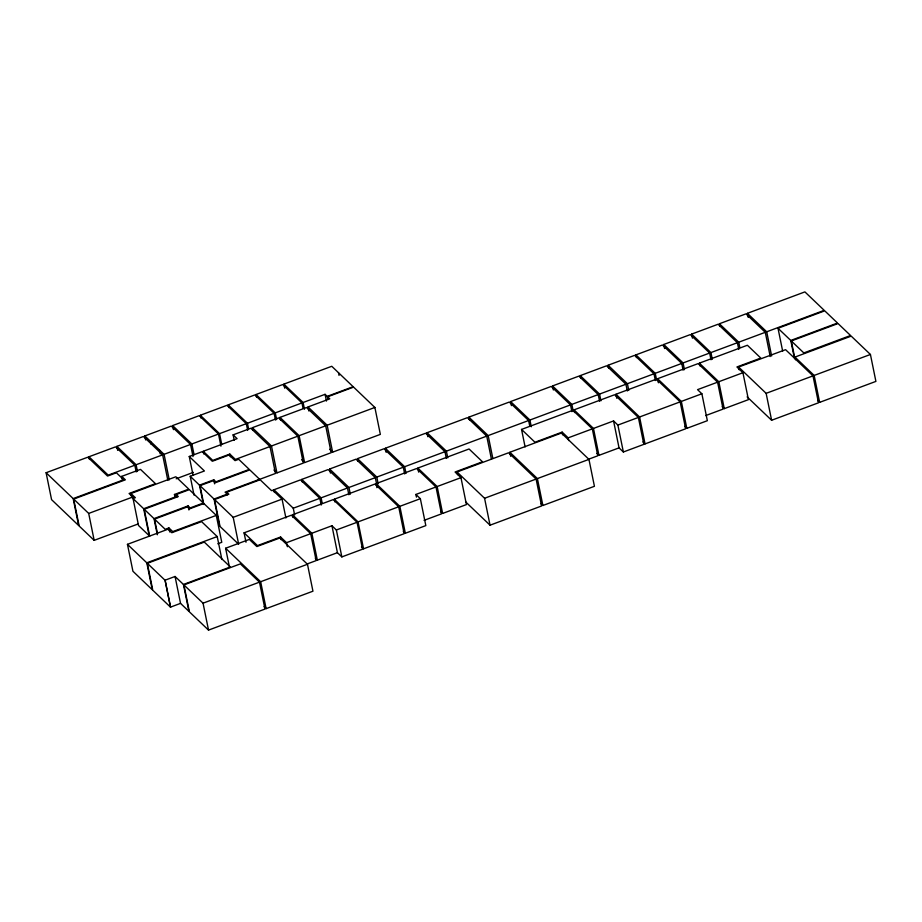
<?xml version="1.0" encoding="UTF-8"?>
<svg xmlns="http://www.w3.org/2000/svg" width="922" height="922" viewBox="0 0 922 922"><rect width="100%" height="100%" fill="white"/><g stroke="black" fill="none" stroke-linecap="round" stroke-linejoin="round"><path stroke-width="1.38" d="M46.1 472.732L87.797 457.197L107.551 476.063L116.379 472.779L123.698 479.763L73.172 498.595L46.1 472.732L51.574 499.655L78.647 525.517L73.172 498.595M89.503 459.456L88.961 456.759L115.573 446.847L134.819 465.218L136.191 471.949M117.693 450.397L116.875 446.363L143.406 436.475L162.641 454.857L167.85 480.431M145.653 439.978L144.823 435.945L171.296 426.079L190.543 444.45L193.009 456.574M173.44 429.617L172.621 425.584L199.244 415.661L218.491 434.043L220.946 446.156M200.846 417.966L200.305 415.269L227.054 405.3L246.301 423.671L247.672 430.401M228.748 407.559L228.195 404.873L254.864 394.927L274.111 413.31L275.482 420.04M256.57 397.198L256.028 394.501L282.708 384.555L301.955 402.937L303.05 408.319M283.872 384.128L331.759 366.276L353.149 386.71L327.218 396.368L325.074 394.316L303.108 402.499L283.872 384.128L284.691 388.162M134.819 465.218L108.197 475.141L88.961 456.759M116.875 446.363L136.11 464.746L162.641 454.857M144.823 435.945L164.07 454.327L190.543 444.45M172.621 425.584L191.857 443.966L218.491 434.043M200.305 415.269L219.54 433.651L246.301 423.671M228.195 404.873L247.442 423.256L274.111 413.31M256.028 394.501L275.263 412.883L301.955 402.937M328.197 399.468L327.656 396.783L353.587 387.113L374.874 407.455L380.348 434.377L332.612 452.16L329.615 449.268M122.568 480.408L121.739 476.363L140.501 469.379L155.449 483.658L129.08 493.489L132.756 497.004L138.519 525.494L149.157 535.659L143.682 508.737L133.033 498.572L135.35 497.707L130.947 493.501L175.848 476.766L188.803 489.133L174.454 494.469L175.007 497.165M234.223 440.243L233.116 434.861L250.853 428.246L269.996 446.536L275.471 473.459L258.183 479.901M252.87 430.39L252.328 427.704L278.698 417.873L297.841 436.164L303.315 463.086L276.946 472.917L273.926 470.024M280.542 420.086L279.988 417.389L306.542 407.501L325.685 425.78L331.159 452.702L304.606 462.602L301.586 459.709M308.835 410.982L308.017 406.948L329.799 398.834L327.656 396.783M138.231 523.927L94.171 540.35L79.165 526.013L73.679 499.079L125.369 479.82L121.739 476.363M189.252 456.482L202.252 451.642L212.325 461.265L229.129 454.995L235.029 460.643L238.683 459.283L249.263 469.39L215.898 481.826L213.789 479.809L199.486 485.145L190.209 476.271L204.419 470.981L189.252 456.482L193.078 475.337M203.762 453.97L203.22 451.284L237.092 438.653L233.116 434.861M269.996 446.536L235.421 459.421L229.82 454.062L212.775 460.412L203.22 451.284M176.171 478.783L193.366 472.364M73.679 499.079L88.696 513.427L132.756 497.004M252.328 427.704L271.471 445.983L297.841 436.164M279.988 417.389L299.131 435.68L325.685 425.78M308.017 406.948L327.16 425.238L374.874 407.455M176.183 494.538L189.333 489.64L203.336 503.02L190.197 507.918L188.088 505.901L154.009 518.602L144.212 509.244L178.292 496.543L176.183 494.538L176.736 497.223M200.028 485.652L213.166 480.754L215.275 482.759L249.793 469.897L259.612 479.279L225.083 492.141L227.169 494.134L214.031 499.033L200.028 485.652L203.854 504.495M143.682 508.737L176.563 496.485L174.454 494.469M157.558 533.919L154.539 519.109L187.42 506.858L189.529 508.875L203.866 503.527L216.29 515.386L221.764 542.309L217.811 543.784M227.308 494.895L226.754 492.198L260.131 479.763L271.541 490.665L272.739 490.216L282.063 499.125L285.901 517.968M238.671 544.257L220.035 526.462L214.561 499.54L228.863 494.204L226.754 492.198M216.29 515.386L172.76 531.602L168.91 527.926L165.211 529.309L154.539 519.109M127.455 544.337L146.794 562.812L152.268 589.734L132.929 571.26L127.455 544.337L168.069 529.193L171.769 532.732L201.572 521.622L217.212 536.558L221.868 559.447M274.491 492.463L273.949 489.766L300.514 479.866L319.842 498.318L321.213 505.049M302.335 482.079L301.794 479.394L328.163 469.563L347.479 488.015L348.85 494.745M330.456 473.055L329.638 469.01L356.007 459.179L375.323 477.642L376.695 484.373M358.024 461.323L357.482 458.637L383.99 448.76L403.306 467.212L404.677 473.943M386.145 452.299L385.327 448.253L425.641 433.236L444.969 451.688L446.34 458.418M427.889 436.74L427.07 432.706L467.419 417.666L486.735 436.118L491.391 459.006M469.402 419.821L468.86 417.124L509.301 402.05L528.617 420.513L529.712 425.895M511.422 405.611L510.604 401.566L551.183 386.445L570.511 404.896L571.882 411.627M553.35 389.983L552.52 385.949L578.901 376.118L598.217 394.57L599.588 401.3M580.779 378.308L580.238 375.623L606.607 365.792L625.934 384.243L627.294 390.974M608.624 367.936L608.082 365.239L634.67 355.339L653.986 373.79L655.358 380.521M636.468 357.552L635.926 354.866L662.434 344.989L681.75 363.441L683.121 370.171M664.589 348.528L663.771 344.482L690.324 334.594L709.64 353.045L711.012 359.776M692.434 338.155L691.615 334.11L718.077 324.244L737.404 342.707L738.764 349.438M719.967 326.446L719.414 323.749L745.967 313.86L765.283 332.312L770.216 356.537M747.385 313.33L804.906 291.894L824.222 310.345L766.712 331.782L747.385 313.33L748.215 317.364M214.561 499.54L233.197 517.334L282.063 499.125M146.794 562.812L217.212 536.558M273.949 489.766L293.265 508.218L319.842 498.318M301.794 479.394L321.11 497.845L347.479 488.015M329.638 469.01L348.954 487.473L375.323 477.642M357.482 458.637L376.798 477.089L403.306 467.212M385.327 448.253L404.643 466.716L444.969 451.688M427.07 432.706L446.386 451.158L486.735 436.118M468.86 417.124L488.176 435.587L528.617 420.513M510.604 401.566L529.92 420.029L570.511 404.896M552.52 385.949L571.847 404.401L598.217 394.57M580.238 375.623L599.554 394.074L625.934 384.243M608.082 365.239L627.398 383.702L653.986 373.79M635.926 354.866L655.242 373.318L681.75 363.441M663.771 344.482L683.087 362.945L709.64 353.045M691.615 334.11L710.931 352.573L737.404 342.707M719.414 323.749L738.741 342.2L765.283 332.312M147.324 563.319L204.292 542.09L230.35 566.972L183.443 584.456L175.065 576.469L165.015 580.215L147.324 563.319L152.798 590.241L170.489 607.137L180.528 603.368L188.918 611.378L183.443 584.456M778.007 328.255L824.741 310.829L837.51 323.034L790.776 340.449L778.007 328.255L782.663 351.132M246.001 542.24L244.076 532.824L291.352 515.202L310.691 533.677L316.165 560.599L306.772 564.103M292.505 514.776L333.291 499.574L357.056 522.278L362.542 549.201L341.843 556.911L337.417 552.681L331.943 525.759L311.843 533.25L292.505 514.776L293.058 517.461M334.847 501.891L334.294 499.205L374.931 484.062L398.696 506.766L404.17 533.688L363.545 548.821L361.47 546.85M376.902 487.669L376.084 483.624L416.675 468.503L435.991 486.954L441.465 513.877L424.051 520.365M418.646 472.11L417.827 468.065L469.068 448.979L482.483 461.795L455.065 472.006L460.965 477.654L466.44 504.576L442.629 513.45L440.589 511.503M525.102 446.916L521.541 429.422L572.873 410.29L592.316 428.868L597.79 455.791L588.397 459.283M574.026 409.864L614.617 394.731L638.381 417.435L643.856 444.358L623.364 451.999L619.042 447.873L613.568 420.939L593.468 428.43L574.026 409.864L574.579 412.549M616.772 398.269L615.954 394.236L656.406 379.161L680.171 401.865L685.645 428.788L645.054 443.908L643.003 441.926M658.377 382.768L657.559 378.723L698.138 363.602L717.593 382.181L723.067 409.103L705.699 415.568M699.902 365.85L699.349 363.153L747.373 345.254L760.8 358.07L736.92 366.968L742.936 372.73L748.422 399.652L724.277 408.653L722.226 406.694M229.44 567.099L225.613 548.244L249.355 539.405L256.846 546.562L279.931 537.964L307.475 564.264L312.95 591.198L266.124 608.647L264.061 606.676M791.307 340.956L838.04 323.541L850.568 335.504L803.834 352.93L791.307 340.956L794.868 358.451M287.364 546.711L286.546 542.678L280.599 536.996L257.469 545.617L244.076 532.824M568.713 440.555L568.171 437.858L562.143 432.107L534.967 442.237L521.541 429.422M457.589 474.669L457.035 471.983L508.587 452.771L536.108 479.06L541.583 505.982L490.043 525.194L465.575 501.822M510.684 456.309L509.854 452.264L561.406 433.063L588.951 459.375L594.425 486.297L542.885 505.498L540.845 503.55M739.133 369.722L738.591 367.025L785.579 349.68L812.997 375.876L818.482 402.799L771.61 420.259L747.12 396.875M286.546 542.678L310.691 533.677M416.444 497.131L415.903 494.446L435.991 486.954M417.827 468.065L437.155 486.528L460.965 477.654M568.171 437.858L592.316 428.868M717.593 382.181L697.551 389.649L701.873 393.775L707.347 420.697L686.809 428.35L684.735 426.379M699.349 363.153L718.791 381.731L742.936 372.73M795.479 359.776L794.937 357.079L851.202 336.115L870.426 354.474L875.9 381.397L819.635 402.361L817.607 400.436M183.916 584.917L240.365 563.884L259.485 582.151L264.971 609.073L208.522 630.106L189.402 611.839L183.916 584.917L203.047 603.184L208.522 630.106M331.943 525.759L336.369 529.989L357.056 522.278M334.294 499.205L358.059 521.898L398.696 506.766M376.084 483.624L399.848 506.328L420.351 498.687L425.826 525.609L405.334 533.25L403.26 531.279M613.568 420.939L617.89 425.077L638.381 417.435M615.954 394.236L639.58 416.986L680.171 401.865M657.559 378.723L681.323 401.427L701.873 393.775M315.289 558.225L317.329 560.173L337.417 552.681M596.903 453.405L598.954 455.353L619.042 447.873M203.047 603.184L259.485 582.151M225.613 548.244L260.649 581.724L307.475 564.264M457.035 471.983L484.569 498.272L536.108 479.06M509.854 452.264L537.399 478.576L588.951 459.375M738.591 367.025L766.136 393.337L812.997 375.876M794.937 357.079L814.161 375.438L870.426 354.474M415.903 494.446L420.351 498.687M814.161 375.438L819.635 402.361M790.776 340.449L794.338 357.943M766.712 331.782L771.633 356.007M766.136 393.337L771.61 420.259M738.741 342.2L739.836 347.594M718.791 381.731L724.277 408.653M710.931 352.573L712.303 359.303M683.087 362.945L684.458 369.676M681.323 401.427L686.809 428.35M655.242 373.318L656.614 380.048M639.58 416.986L645.054 443.908M627.398 383.702L628.769 390.432M617.89 425.077L623.364 451.999M599.554 394.074L600.925 400.805M593.468 428.43L598.954 455.353M571.847 404.401L573.219 411.131M562.143 432.107L562.685 434.804M529.92 420.029L531.291 426.759M537.399 478.576L542.885 505.498M488.176 435.587L492.832 458.465M484.569 498.272L490.043 525.194M446.386 451.158L447.758 457.888M437.155 486.528L442.629 513.45M404.643 466.716L406.014 473.447M399.848 506.328L405.334 533.25M376.798 477.089L378.17 483.82M338.512 372.719L339.054 375.415M358.059 521.898L363.545 548.821M348.954 487.473L350.325 494.204M327.218 396.368L327.771 399.065M325.074 394.316L326.446 401.047M327.16 425.238L332.612 452.16M336.369 529.989L341.843 556.911M303.108 402.499L304.479 409.23M321.11 497.845L322.204 503.228M299.131 435.68L304.606 462.602M311.843 533.25L317.329 560.173M275.263 412.883L276.635 419.614M293.265 508.218L294.637 514.949M271.471 445.983L276.946 472.917M280.599 536.996L281.141 539.693M247.442 423.256L248.537 428.638M260.649 581.724L266.124 608.647M229.82 454.062L230.362 456.759M219.54 433.651L221.729 444.416M233.197 517.334L238.395 542.908M213.789 479.809L214.619 483.854M214.031 499.033L219.505 525.955M191.857 443.966L194.058 454.73M199.486 485.145L203.324 503.988M190.209 476.271L194.035 495.114M188.088 505.901L188.918 509.947M164.07 454.327L169.279 479.901M159.425 449.89L160.255 453.924M168.91 527.926L169.729 531.971M150.574 441.523L151.116 444.208M175.053 576.446L180.539 603.391M154.009 518.602L157.293 534.76M170.558 607.102L165.084 580.18L170.489 607.137M136.11 464.746L137.482 471.476M144.212 509.244L149.687 536.166M130.947 493.501L131.765 497.534M88.696 513.427L94.171 540.35"/></g></svg>
